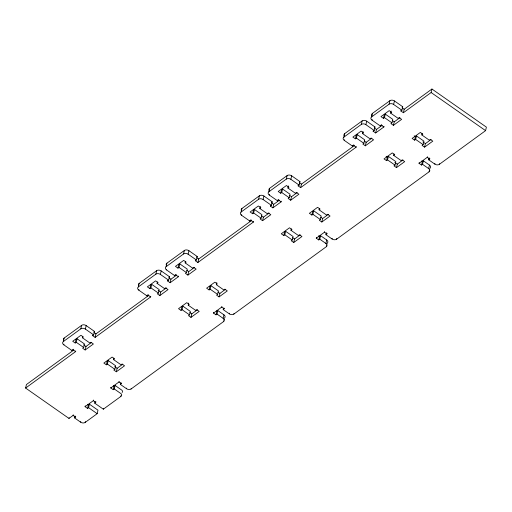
<?xml version="1.0" encoding="UTF-8"?>
<svg xmlns="http://www.w3.org/2000/svg" width="512" height="512" viewBox="0 0 512 512"><rect width="100%" height="100%" fill="white"/><g stroke="black" fill="none" stroke-linecap="round" stroke-linejoin="round"><path stroke-width="0.77" d="M73.242 414.765L73.088 415.424L68.979 418.419L25.6 388.058L26.413 384.557L73.85 349.99M73.267 349.216L72.09 350.624L63.782 344.806A3.277 2.234 13.1 0 1 63.347 341.568L64.16 338.067L81.626 325.338A3.277 2.234 13.1 0 1 86.176 325.587L94.477 331.398L93.664 334.899L92.64 335.648L95.13 337.389L150.618 296.954L150.765 296.294M63.782 344.806L63.936 344.154M72.09 350.624L72.237 349.965M82.394 337.773L83.418 337.024L80.928 335.277L72.71 341.267L75.2 343.014L76.013 339.514L77.043 338.765L84.518 343.994L83.699 347.494L82.675 348.243L85.165 349.99L93.389 344L90.893 342.253L89.869 343.002L82.394 337.773L82.72 336.371M75.2 343.014L76.23 342.266L77.043 338.765M63.347 341.568L80.813 328.838L81.626 325.338M25.6 388.058L75.603 351.616L75.757 350.957M93.664 334.899L85.363 329.082L86.176 325.587M68.979 418.419L69.133 417.76M85.165 349.99L85.978 346.49L91.674 342.342M92.64 335.648L92.787 334.989M85.28 405.811L85.075 406.688L87.571 408.429L88.384 404.934L89.408 404.186L97.984 410.182L97.171 413.683L85.184 422.419A3.277 2.234 13.1 0 1 80.634 422.17L74.554 417.914L75.014 415.949M74.554 417.914L75.731 416.512M95.13 337.389L95.942 333.888L148.851 295.334M80.634 422.17L80.787 421.517M85.184 422.419L85.382 421.542M87.571 408.429L88.595 407.68L89.408 404.186M85.075 406.688L93.299 400.698L93.453 400.038M122.157 392.531L122.554 391.354A2.586 1.76 13.1 0 0 121.664 390.054L115.098 385.466L114.285 388.96L120.845 393.555A2.586 1.76 13.1 0 1 121.741 394.848L120.998 396.333L103.334 409.19L94.765 403.187L95.117 401.658M94.765 403.187L95.942 401.786M113.549 359.571L114.579 358.822L112.09 357.075L103.866 363.066L106.362 364.813L107.174 361.312L108.198 360.563L115.674 365.792L114.861 369.293L113.83 370.042L116.326 371.789L124.544 365.798L122.054 364.051L121.024 364.8L113.549 359.571L113.875 358.17M106.362 364.813L107.386 364.064L108.198 360.563M103.334 409.19L103.488 408.531M114.285 388.96L113.254 389.709L110.765 387.968L110.918 387.309M116.326 371.789L117.139 368.288L122.829 364.141M113.254 389.709L114.074 386.214L115.098 385.466M148.275 294.554L147.098 295.955L138.79 290.144A3.277 2.234 13.1 0 1 138.355 286.906L139.168 283.405L156.64 270.675A3.277 2.234 13.1 0 1 161.184 270.925L169.491 276.736L168.672 280.23L167.648 280.979L170.138 282.726L178.362 276.736L178.509 276.077M138.79 290.144L138.944 289.491M110.765 387.968L118.989 381.978L119.136 381.318M223.77 320.71L223.565 321.587L131.091 388.979A3.277 2.234 13.1 0 1 126.541 388.73L120.448 384.467L120.858 382.72M120.448 384.467L121.632 383.066M120.8 396.461L120.954 395.802M147.098 295.955L147.302 295.085M126.541 388.73L126.694 388.077M157.062 283.36L158.086 282.611L155.597 280.864L147.373 286.854L149.869 288.602L150.682 285.101L151.706 284.352L159.181 289.581L158.368 293.082L157.344 293.83L159.834 295.578L168.051 289.587L165.562 287.84L164.531 288.589L157.062 283.36L157.382 281.958M149.869 288.602L150.893 287.853L151.706 284.352M138.355 286.906L155.821 274.176L156.64 270.675M131.091 388.979L131.238 388.32M168.672 280.23L160.371 274.419L161.184 270.925M176.019 274.336L174.842 275.738L166.534 269.926A3.277 2.234 13.1 0 1 166.099 266.688L166.912 263.187L184.384 250.458A3.277 2.234 13.1 0 1 188.928 250.701L197.235 256.518L196.416 260.013L195.392 260.762L197.882 262.509L253.37 222.074L253.523 221.414M159.834 295.578L160.646 292.077L166.336 287.93M166.534 269.926L166.688 269.274M167.648 280.979L167.802 280.326M170.138 282.726L170.95 279.226L176.646 275.078M174.842 275.738L174.995 275.085M185.146 262.893L186.176 262.144L183.68 260.397L175.462 266.387L177.952 268.134L178.765 264.634L179.795 263.885L187.27 269.114L186.458 272.614L185.427 273.363L187.917 275.104L196.141 269.114L193.645 267.373L192.621 268.122L185.146 262.893L185.472 261.491M177.952 268.134L178.982 267.386L179.795 263.885M166.099 266.688L183.565 253.958L184.384 250.458M196.416 260.013L188.115 254.202L188.928 250.701M187.917 275.104L188.73 271.61L194.426 267.462M188.205 305.165L189.235 304.416L186.746 302.675L178.522 308.666L181.011 310.406L181.83 306.906L182.854 306.157L190.33 311.392L189.517 314.886L188.486 315.635L190.982 317.382L199.2 311.392L196.71 309.645L195.68 310.394L188.205 305.165L188.698 303.066M181.011 310.406L182.042 309.658L182.854 306.157M195.392 260.762L195.546 260.109M197.882 262.509L198.694 259.008L251.603 220.454M190.982 317.382L191.795 313.882L197.485 309.734M216.307 284.691L217.331 283.942L214.842 282.195L206.618 288.186L209.114 289.933L209.926 286.432L210.95 285.683L218.426 290.912L217.613 294.413L216.582 295.162L219.078 296.902L227.296 290.912L224.806 289.171L223.776 289.92L216.307 284.691L216.794 282.592M209.114 289.933L210.138 289.184L210.95 285.683M224.474 318.01A3.277 2.234 13.1 0 0 223.942 314.848L217.85 310.579L217.037 314.08L216.013 314.829L213.517 313.088L213.67 312.429M219.078 296.902L219.891 293.408L225.581 289.261M216.013 314.829L216.826 311.328L217.85 310.579M251.027 219.674L249.85 221.075L241.542 215.264A3.277 2.234 13.1 0 1 241.107 212.026L241.92 208.525L259.392 195.795A3.277 2.234 13.1 0 1 263.936 196.038L272.243 201.856L271.43 205.35L270.4 206.099L272.89 207.846L281.114 201.856L281.267 201.197M241.542 215.264L241.696 214.611M213.517 313.088L221.741 307.098L221.894 306.438M326.573 245.613L326.317 246.707L233.843 314.099A3.277 2.234 13.1 0 1 229.293 313.85L223.2 309.587L223.558 308.058M223.2 309.587L224.384 308.186M223.565 321.587A3.277 2.234 13.1 0 0 223.13 318.342L223.942 314.848M224.026 319.616L224.23 318.746M249.85 221.075L250.003 220.422M229.293 313.85L229.446 313.197M259.814 208.48L260.838 207.731L258.349 205.984L250.131 211.974L252.621 213.722L253.434 210.221L254.464 209.472L261.933 214.701L261.12 218.202L260.096 218.95L262.586 220.691L270.803 214.701L268.314 212.96L267.29 213.709L259.814 208.48L260.301 206.381M252.621 213.722L253.645 212.973L254.464 209.472M241.107 212.026L258.579 199.296L259.392 195.795M233.843 314.099L233.997 313.44M271.43 205.35L263.123 199.539L263.936 196.038M278.771 199.456L277.594 200.858L269.286 195.046A3.277 2.234 13.1 0 1 268.851 191.808L269.664 188.307L287.136 175.578A3.277 2.234 13.1 0 1 291.68 175.821L299.987 181.632L299.168 185.133L298.144 185.882L300.634 187.629L356.122 147.194L356.275 146.534M262.586 220.691L263.398 217.197L269.088 213.05M269.286 195.046L269.44 194.394M270.4 206.099L270.554 205.446M272.89 207.846L273.702 204.346L279.398 200.198M277.594 200.858L277.798 199.987M287.898 188.013L288.928 187.264L286.432 185.517L278.214 191.507L280.704 193.254L281.517 189.754L282.547 189.005L290.022 194.234L289.21 197.734L288.179 198.483L290.669 200.224L298.893 194.234L296.403 192.493L295.373 193.242L287.898 188.013L288.384 185.914M280.704 193.254L281.734 192.506L282.547 189.005M268.851 191.808L286.317 179.078L287.136 175.578M299.168 185.133L290.867 179.322L291.68 175.821M290.669 200.224L291.488 196.73L297.178 192.582M290.957 230.285L291.987 229.536L289.498 227.789L281.274 233.786L283.77 235.526L284.582 232.026L285.606 231.277L293.082 236.512L292.269 240.006L291.238 240.755L293.734 242.502L301.952 236.512L299.462 234.765L298.432 235.514L290.957 230.285L291.283 228.883M283.77 235.526L284.794 234.778L285.606 231.277M298.144 185.882L298.349 185.011M300.634 187.629L301.446 184.128L354.355 145.574M293.734 242.502L294.547 239.002L300.237 234.854M319.059 209.811L320.083 209.062L317.594 207.315L309.37 213.306L311.866 215.053L312.678 211.552L313.709 210.803L321.178 216.032L320.365 219.533L319.341 220.282L321.83 222.022L330.048 216.032L327.558 214.291L326.528 215.04L319.059 209.811L319.386 208.41M311.866 215.053L312.89 214.304L313.709 210.803M327.405 242.97A3.277 2.234 13.1 0 0 326.694 239.962L320.602 235.699L319.789 239.2L318.765 239.949L316.269 238.202L316.422 237.549M321.83 222.022L322.643 218.528L328.333 214.381M318.765 239.949L319.578 236.448L320.602 235.699M353.779 144.794L352.602 146.195L344.294 140.384A3.277 2.234 13.1 0 1 343.859 137.146L344.672 133.645L362.144 120.915A3.277 2.234 13.1 0 1 366.688 121.158L374.995 126.97L374.182 130.47L373.152 131.219L375.642 132.966L383.866 126.976L384.019 126.317M344.294 140.384L344.448 139.725M316.269 238.202L324.493 232.211L324.646 231.558M429.222 171.168L429.069 171.821L336.595 239.219A3.277 2.234 13.1 0 1 332.045 238.97L325.958 234.707L326.413 232.736M325.958 234.707L327.136 233.299M326.317 246.707A3.277 2.234 13.1 0 0 325.882 243.462L326.694 239.962M326.931 244.083L327.085 243.424M352.602 146.195L352.755 145.542M332.045 238.97L332.198 238.317M362.566 133.594L363.59 132.845L361.101 131.104L352.883 137.094L355.373 138.835L356.186 135.341L357.216 134.592L364.691 139.821L363.872 143.322L362.848 144.07L365.338 145.811L373.555 139.821L371.066 138.08L370.042 138.829L362.566 133.594L363.053 131.494M355.373 138.835L356.397 138.086L357.216 134.592M343.859 137.146L361.331 124.416L362.144 120.915M336.595 239.219L336.8 238.342M374.182 130.47L365.875 124.659L366.688 121.158M381.523 124.576L380.346 125.978L372.038 120.166A3.277 2.234 13.1 0 1 371.603 116.922L372.416 113.427L389.888 100.698A3.277 2.234 13.1 0 1 394.432 100.941L402.739 106.752L401.926 110.253L400.896 111.002L403.386 112.742L431.13 92.525L431.942 89.03L486.4 127.142L485.587 130.637L439.347 164.333A3.277 2.234 13.1 0 1 434.803 164.09L428.71 159.827L429.165 157.856M365.338 145.811L366.15 142.31L371.84 138.163M372.038 120.166L372.192 119.507M373.152 131.219L373.306 130.566M375.642 132.966L376.461 129.466L382.15 125.318M380.346 125.978L380.499 125.325M390.65 113.126L391.68 112.378L389.184 110.637L380.966 116.627L383.456 118.368L384.275 114.874L385.299 114.125L392.774 119.354L391.962 122.854L390.931 123.603L393.421 125.344L401.645 119.354L399.155 117.613L398.125 118.362L390.65 113.126L391.142 111.027M383.456 118.368L384.486 117.619L385.299 114.125M371.603 116.922L389.075 104.192L389.888 100.698M401.926 110.253L393.619 104.442L394.432 100.941M393.421 125.344L394.24 121.843L399.93 117.696M393.709 155.405L394.739 154.656L392.25 152.909L384.026 158.899L386.522 160.646L387.334 157.146L388.358 156.397L395.834 161.626L395.021 165.126L393.99 165.875L396.486 167.622L404.704 161.632L402.214 159.885L401.184 160.634L393.709 155.405L394.035 154.003M386.522 160.646L387.546 159.898L388.358 156.397M400.896 111.002L401.05 110.349M403.386 112.742L404.198 109.248L431.942 89.03M396.486 167.622L397.299 164.122L402.989 159.974M421.811 134.925L422.835 134.176L420.346 132.435L412.128 138.426L414.618 140.166L415.43 136.672L416.461 135.923L423.936 141.152L423.117 144.653L422.093 145.402L424.582 147.142L432.8 141.152L430.31 139.411L429.286 140.16L421.811 134.925L422.138 133.53M414.618 140.166L415.642 139.418L416.461 135.923M429.837 168.544L429.888 168.326A3.277 2.234 13.1 0 0 429.453 165.082L423.36 160.819L422.541 164.32L421.517 165.069L419.027 163.322L419.174 162.669M424.582 147.142L425.395 143.642L431.085 139.494M421.517 165.069L422.33 161.568L423.36 160.819M419.027 163.322L427.245 157.331L427.398 156.678M428.71 159.827L429.888 158.419M429.069 171.821A3.277 2.234 13.1 0 0 428.634 168.582L429.453 165.082M429.325 170.733L429.581 169.638M434.803 164.09L434.95 163.43M439.347 164.333L439.501 163.68M93.965 331.77L94.477 331.398M168.973 277.107L169.491 276.736M196.717 256.89L197.235 256.518M271.597 202.323L272.243 201.856M299.469 182.01L299.987 181.632M374.483 127.347L374.995 126.97M402.157 107.174L402.739 106.752M431.13 92.525L485.587 130.637M402.176 107.827L404.198 109.248M392.371 120.538L394.24 121.843M414.182 135.795L415.43 136.672M422.906 141.901L425.395 143.642M384.486 117.619L391.962 122.854M415.642 139.418L423.117 144.653M381.37 125.229L383.866 126.976M427.245 157.331L429.734 159.078M374.592 128.154L376.461 129.466M421.549 161.024L422.33 161.568M422.541 164.32L428.634 168.582M364.282 141.005L366.15 142.31M386.086 156.275L387.334 157.146M394.81 162.374L397.299 164.122M356.397 138.086L363.872 143.322M387.546 159.898L395.021 165.126M353.632 145.446L356.122 147.194M299.27 182.605L301.446 184.128M289.619 195.418L291.488 196.73M320.774 217.216L322.643 218.528M281.734 192.506L289.21 197.734M312.89 214.304L320.365 219.533M278.618 200.109L281.114 201.856M324.493 232.211L326.982 233.958M271.68 202.931L273.702 204.346M318.643 235.795L319.578 236.448M319.789 239.2L325.882 243.462M261.53 215.885L263.398 217.197M292.678 237.696L294.547 239.002M253.645 212.973L261.12 218.202M284.794 234.778L292.269 240.006M250.874 220.326L253.37 222.074M196.826 257.702L198.694 259.008M186.867 270.298L188.73 271.61M218.022 292.096L219.891 293.408M178.982 267.386L186.458 272.614M210.138 289.184L217.613 294.413M175.866 274.989L178.362 276.736M221.741 307.098L224.23 308.838M168.928 277.811L170.95 279.226M216.358 311.002L216.826 311.328M217.037 314.08L223.13 318.342M158.157 290.33L160.646 292.077M189.926 312.576L191.795 313.882M150.893 287.853L158.368 293.082M182.042 309.658L189.517 314.886M148.122 295.206L150.618 296.954M93.92 332.474L95.942 333.888M83.488 344.742L85.978 346.49M114.65 366.541L117.139 368.288M76.23 342.266L83.699 347.494M107.386 364.064L114.861 369.293M73.114 349.875L75.603 351.616M118.989 381.978L121.478 383.718M113.446 385.773L114.074 386.214M93.299 400.698L95.789 402.438M87.45 404.275L88.384 404.934M88.595 407.68L97.171 413.683M73.088 415.424L75.584 417.165M389.075 104.192A3.277 2.234 13.1 0 1 393.619 104.442M371.942 115.699A3.277 2.234 13.1 0 1 372.416 113.427M344.198 135.917A3.277 2.234 13.1 0 1 344.672 133.645M361.331 124.416A3.277 2.234 13.1 0 1 365.875 124.659M286.317 179.078A3.277 2.234 13.1 0 1 290.867 179.322M269.075 190.349A3.277 2.234 13.1 0 1 269.664 188.307M183.565 253.958A3.277 2.234 13.1 0 1 188.115 254.202M166.24 264.992A3.277 2.234 13.1 0 1 166.912 263.187M138.496 285.216A3.277 2.234 13.1 0 1 139.168 283.405M155.821 274.176A3.277 2.234 13.1 0 1 160.371 274.419M80.813 328.838A3.277 2.234 13.1 0 1 85.363 329.082M63.68 340.339A3.277 2.234 13.1 0 1 64.16 338.067M241.446 210.797A3.277 2.234 13.1 0 1 241.92 208.525M258.579 199.296A3.277 2.234 13.1 0 1 263.123 199.539"/></g></svg>
